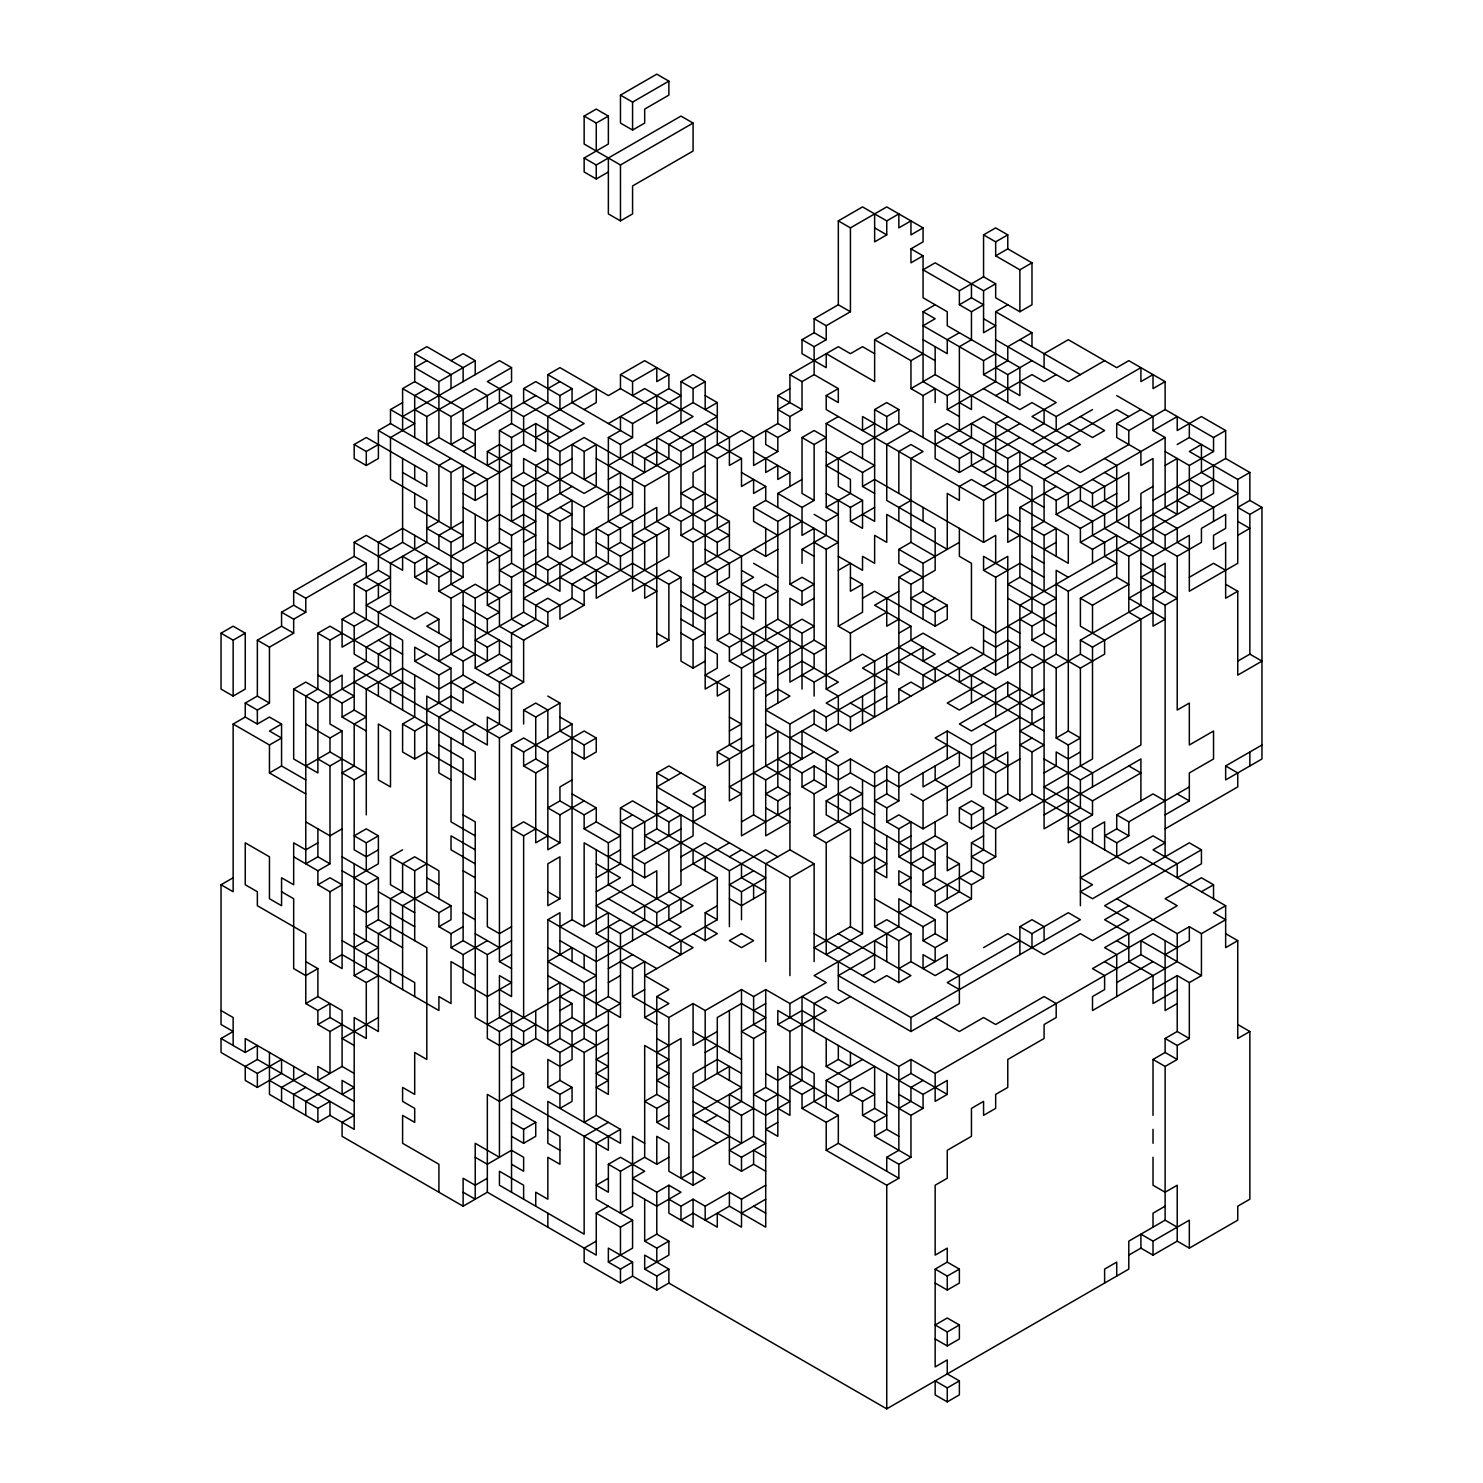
<?xml version="1.0" encoding="UTF-8"?>
<svg xmlns="http://www.w3.org/2000/svg" width="1483" height="1483" viewBox="0 0 1483 1483"><rect width="100%" height="100%" fill="white"/><g stroke="black" fill="none" stroke-linecap="round" stroke-linejoin="round"><path stroke-width="1.5" d="M608.364 158.014L608.364 213.904L620.469 220.893L632.574 213.904L632.574 185.95L693.08 151.025L693.08 123.07L620.469 164.984L584.154 144.036L584.154 116.082L596.259 109.093L608.364 116.082L608.364 144.036L584.154 158.014L584.154 171.972L596.259 178.961L608.364 171.972M620.469 95.116L656.784 74.15L668.87 81.139L668.87 95.116L644.679 109.093L644.679 123.07L632.574 130.059L620.469 123.07L620.469 95.116L632.574 102.105L668.87 81.139M584.154 116.082L596.259 123.07L608.364 116.082M584.154 158.014L596.259 165.002L680.975 116.082L693.08 123.07M402.597 430.533L402.597 388.602L414.702 381.613L414.702 353.658L426.807 346.67L463.122 367.636L463.122 381.613M426.807 360.647L414.702 367.636L438.912 381.613L475.227 360.647L475.227 374.624M451.017 360.647L463.122 353.658L475.227 360.647M463.122 605.231L487.332 619.208L499.437 612.219L487.332 605.231L487.332 479.454L390.492 423.545L390.492 409.568L402.597 402.579M426.807 388.602L414.702 395.59L414.702 437.522M390.492 423.545L378.387 430.533L378.387 458.488L366.282 465.477L354.196 458.488L354.196 444.511L366.282 437.522L426.807 472.465L426.807 486.443L402.597 472.465M402.597 416.556L499.437 360.647L511.542 367.636L511.542 381.613L451.017 416.556L402.597 388.602M354.196 444.511L366.282 451.499L378.387 444.511M414.702 409.568L426.807 416.556L475.227 388.602L487.332 395.59L487.332 409.568M511.542 367.636L487.332 381.613L511.542 395.59L511.542 423.545L559.944 451.499L559.944 493.431L584.154 507.408L620.469 486.443L632.574 493.431L608.364 507.408M499.437 472.465L438.912 437.522L426.807 444.511L426.807 416.556M511.542 395.59L463.122 423.545L475.227 430.533L535.734 395.59M572.049 430.533L523.629 402.579L523.629 388.602L535.734 381.613L559.944 395.59L572.049 388.602L572.049 402.579L632.574 437.522L632.574 423.545L620.469 416.556L620.469 430.533L608.364 437.522L608.364 521.386L620.469 528.374L620.469 542.352L632.574 549.322M499.437 388.602L499.437 402.579L523.629 416.556L547.839 402.579L547.839 374.624L559.944 367.636L608.364 395.59L620.469 388.602L656.784 409.568M463.122 451.499L475.227 444.511L463.122 437.522L451.017 444.511L451.017 416.556M547.839 388.602L559.944 381.613M838.321 220.893L850.426 227.881L850.426 311.745L826.216 325.722L826.216 339.7L814.13 332.711L814.13 318.734L838.321 304.757L838.321 220.893L862.531 206.916L886.741 220.893L898.846 213.904L898.846 227.881L910.951 220.893L910.951 234.87L923.056 227.881L923.056 241.859L910.951 248.847L910.951 262.825L923.056 255.836L923.056 297.768L947.266 311.745L947.266 325.722L1019.878 367.654L1019.878 395.59L983.563 374.624L983.563 360.666L923.056 325.722L935.161 318.734L923.056 311.745L923.056 381.613L947.266 395.59L959.371 388.602M451.017 458.488L438.912 465.477L438.912 521.386L426.807 528.374L451.017 542.333L463.122 535.344L414.702 507.408L414.702 493.431M487.332 563.299L511.542 549.322L499.437 542.333L499.437 430.533L511.542 423.545M850.426 227.881L886.741 206.916L923.056 227.881M378.387 430.533L451.017 472.465L463.122 465.477L463.122 549.322M523.629 416.556L523.629 444.511L487.332 465.477L487.332 451.499L499.437 444.511L511.542 451.499M499.437 430.533L511.542 437.522L535.734 423.545L559.944 437.522M620.469 388.602L620.469 374.624L644.679 360.666L668.87 374.624L668.87 388.602L680.975 395.59L632.574 423.545M305.776 779.928L281.566 765.951L281.566 724.038L269.461 717.049L257.356 724.038L245.251 717.049L245.251 703.072L257.356 696.083L257.356 640.174L281.566 626.197L281.566 612.219L293.671 605.231L293.671 591.254L354.196 556.31L354.196 542.352L366.282 535.363L390.492 549.322M475.227 472.465L463.122 479.454L475.227 486.443L511.542 465.477L487.332 451.499M535.734 437.522L547.839 430.533M584.154 409.568L596.259 402.579L596.259 388.602L547.839 416.556L547.839 472.465L523.629 486.443L523.629 612.219L475.227 640.174L487.332 647.163L499.437 640.174L499.437 654.151L475.227 668.129L475.227 598.242L451.017 584.265L451.017 542.333M620.469 374.624L632.574 381.613L656.784 367.654L656.784 381.613L668.87 374.624M886.741 220.893L886.741 234.87L874.636 241.859L874.636 213.904M221.041 633.185L233.146 626.197L245.251 633.185L245.251 689.094L233.146 696.083L221.041 689.094L221.041 633.185L233.146 640.174L245.251 633.185M547.839 444.511L584.154 423.545L523.629 388.602M293.671 591.254L305.776 598.242L366.282 563.299L366.282 577.276L390.492 591.254L366.282 605.231L438.912 647.163L451.017 640.174L426.807 626.197L438.912 619.208L438.912 633.185M378.387 556.31L402.597 542.352L463.122 577.276L463.122 563.299L499.437 542.333M463.122 493.431L475.227 500.42L487.332 493.431M620.469 500.42L572.049 472.465L547.839 486.443L523.629 472.465L511.542 479.454L523.629 486.443M559.944 451.499L584.154 437.522L644.679 472.465L644.679 458.488L656.784 451.499M608.364 423.545L668.87 388.602M680.975 423.545L680.975 381.613L693.08 374.624L705.185 381.613L705.185 409.568L717.29 402.579L717.29 444.511L741.5 458.488L741.5 486.443L753.605 479.454L753.605 493.431L765.71 486.443L765.71 500.42L838.321 542.352L826.216 549.34L814.13 542.352M281.566 612.219L293.671 619.208L305.776 612.219L305.776 598.242M354.196 584.265L378.387 570.288L390.492 577.276L366.282 591.254L354.196 584.265L354.196 612.219L342.091 619.208L342.091 647.163L378.387 626.197L378.387 612.219L390.492 605.231L390.492 563.299L426.807 542.333L426.807 500.42L390.492 479.454L390.492 437.522L414.702 423.545L390.492 409.568M463.122 521.386L438.912 535.344L438.912 549.322M572.049 458.488L559.944 465.477L547.839 458.488L535.734 465.477L535.734 577.276L523.629 584.265L535.734 591.254M572.049 472.465L572.049 444.511L584.154 451.499L596.259 444.511L596.259 486.443L584.154 493.431L523.629 458.488L523.629 472.465M680.975 381.613L693.08 388.602L705.185 381.613M257.356 640.174L269.461 647.163L293.671 633.185L293.671 619.208M414.702 563.299L426.807 556.31L426.807 584.265L414.702 577.276L414.702 563.299L402.597 556.31L402.597 570.288L354.196 542.352M511.542 507.408L535.734 493.431M608.364 437.522L620.469 444.511L632.574 437.522M572.049 528.374L584.154 535.363L632.574 507.408L632.574 479.454L668.87 458.488L668.87 444.511L717.29 416.556L693.08 402.579L656.784 423.545L656.784 395.59M935.161 360.666L886.741 332.711L874.636 339.7L874.636 381.613L826.216 353.677L826.216 367.654L802.025 353.677L802.025 339.7L814.13 332.711M983.563 276.802L983.563 234.87L995.668 227.881L1007.773 234.87L1007.773 248.847L1031.983 262.825L1031.983 304.757L1019.878 311.745L995.668 297.768L995.668 283.791L983.563 276.802L959.371 290.779L923.056 269.813L935.161 262.825L983.563 290.779L983.563 332.711L995.668 325.722L983.563 318.734M317.881 758.962L329.986 765.951L329.986 863.792L317.881 856.803L305.776 863.792L305.776 696.083L317.881 689.094L317.881 633.185L329.986 626.197L390.492 661.14M414.702 577.276L438.912 563.299M451.017 556.31L475.227 542.333L499.437 556.31L499.437 584.265L511.542 591.254L487.332 605.231M535.734 507.408L572.049 486.443M596.259 472.465L584.154 479.454L584.154 451.499M608.364 465.477L693.08 416.556L644.679 388.602L632.574 395.59L632.574 381.613M802.025 339.7L814.13 346.688L826.216 339.7M983.563 234.87L995.668 241.859L1007.773 234.87M317.881 633.185L329.986 640.174L342.091 633.185M342.091 619.208L354.196 626.197L366.282 619.208L366.282 591.254M426.807 570.288L438.912 577.276L451.017 570.288M499.437 528.374L511.542 535.363L535.734 521.386L523.629 514.397L511.542 521.386L511.542 437.522M608.364 479.454L620.469 472.465L620.469 514.397L632.574 521.386L632.574 591.254L668.87 570.288L680.975 577.276L680.975 661.14L693.08 668.129L705.185 661.14M959.371 528.374L959.371 556.329L971.458 563.299L971.458 619.208L995.668 633.185L1031.983 612.219L1031.983 486.443L1019.878 479.454L983.563 500.42L826.216 409.568L826.216 395.59L838.321 402.579L838.321 388.602L814.13 374.643L802.025 381.613L802.025 409.568L789.92 416.556L777.815 409.568L789.92 402.579L789.92 374.643L838.321 346.688L850.426 353.677L862.531 346.688L874.636 353.677M995.668 241.859L995.668 255.836L1007.773 248.847M438.912 577.276L438.912 591.254L463.122 577.276M523.629 542.333L535.734 535.363L499.437 514.397L487.332 521.386L463.122 507.408M511.542 493.431L559.944 521.386L572.049 514.397L559.944 507.408M656.784 465.477L656.784 437.522L680.975 451.499L717.29 430.533M789.92 416.556L789.92 430.533L777.815 423.545L777.815 395.59L789.92 388.602M923.056 311.745L935.161 304.757M608.364 1206.198L596.259 1213.187L596.259 1255.119L487.332 1192.221L463.122 1206.198L342.091 1136.33L342.091 1122.353L354.196 1115.364L257.356 1059.455L245.251 1066.444L245.251 1080.421L257.356 1087.41L281.566 1073.432L281.566 1059.455L257.356 1073.432L221.041 1052.467L221.041 1038.489L233.146 1031.501L221.041 1024.512L221.041 884.758L233.146 891.746L233.146 724.038L245.251 717.049M245.251 703.072L257.356 710.06L269.461 703.072L269.461 647.163M390.492 647.163L378.387 654.151L378.387 668.129L317.881 703.072L317.881 772.94L293.671 758.962L293.671 689.094L305.776 682.106L342.091 703.072L354.196 696.083L342.091 689.094L342.091 675.117L329.986 682.106L317.881 675.117M438.912 591.254L451.017 598.242L475.227 584.265L499.437 598.242L499.437 626.197L523.629 640.174L547.839 626.197L547.839 612.219L572.049 598.242L584.154 605.231L584.154 591.254L632.574 563.299L668.87 584.265L680.975 577.276M559.944 563.299L559.944 591.254L511.542 563.299L499.437 570.288L511.542 577.276L547.839 556.31L572.049 570.288M523.629 556.31L535.734 549.322M596.259 458.488L644.679 486.443L741.5 430.533L753.605 437.522L753.605 465.477L777.815 451.499L777.815 437.522L789.92 430.533M959.371 304.757L971.458 297.768L983.563 304.757L971.458 311.745L959.371 304.757L959.371 290.779M983.563 290.779L995.668 283.791M995.668 255.836L1019.878 269.813L1031.983 262.825M305.776 765.951L329.986 751.974L366.282 772.94L354.196 779.928L342.091 772.94L354.196 765.951L354.196 724.038L366.282 717.049L354.196 710.06L354.196 668.129L366.282 661.14L366.282 647.163L390.492 633.185L390.492 675.117M475.227 598.242L499.437 584.265M547.839 542.333L559.944 549.322L572.049 542.333M705.185 465.477L693.08 472.465L693.08 486.443L717.29 500.42L680.975 521.386L668.87 514.397L668.87 472.465L632.574 451.499L632.574 465.477M705.185 451.499L717.29 458.488L777.815 423.545M826.216 395.59L838.321 388.602M281.566 724.038L269.461 731.026L281.566 738.015L269.461 744.985L233.146 724.038M535.734 563.299L547.839 570.288L572.049 556.31L608.364 577.276M547.839 612.219L523.629 598.242L596.259 556.31L596.259 528.374L608.364 535.363L656.784 507.408L656.784 521.386L668.87 528.374L668.87 556.31L596.259 598.242L596.259 570.288M693.08 486.443L680.975 493.431L693.08 500.42L705.185 493.431M741.5 458.488L729.395 465.477L729.395 437.522L705.185 423.545M874.636 339.7L910.951 360.666L923.056 353.677M959.371 332.711L947.266 339.7L947.266 353.677L923.056 339.7M947.266 395.59L947.266 409.568L995.668 381.613L995.668 311.745L1007.773 304.757M451.017 779.928L438.912 772.94L438.912 717.049L451.017 710.06L451.017 668.129L414.702 647.163L414.702 661.14L426.807 654.151M608.364 549.322L620.469 542.352M717.29 514.397L705.185 521.386L680.975 507.408L632.574 535.363L644.679 542.352L644.679 570.288M802.025 437.522L814.13 430.533L826.216 437.522L814.13 444.511L802.025 437.522L802.025 493.431L814.13 500.42L814.13 444.511M814.13 514.397L826.216 521.386L838.321 514.397L826.216 507.408L826.216 423.545L838.321 416.556M342.091 703.072L342.091 717.049L354.196 710.06M402.597 682.106L390.492 689.094L390.492 703.072M487.332 647.163L487.332 661.14L463.122 647.163L438.912 661.14L438.912 647.163M596.259 542.352L620.469 556.31L668.87 528.374M862.531 514.397L874.636 521.386L874.636 409.568L886.741 402.579L898.846 409.568L898.846 423.545L862.531 444.511L862.531 458.488M910.951 360.666L910.951 388.602L935.161 374.624L1068.298 451.499L1080.403 444.511L1031.983 416.556L1056.193 402.579L1019.878 381.613M269.461 744.985L269.461 772.94L281.566 765.951M305.776 724.038L329.986 738.015L342.091 731.026L342.091 968.603L329.986 961.614L329.986 891.746L317.881 884.758L317.881 870.781L293.671 856.803M414.702 661.14L438.912 675.117L451.017 668.129M451.017 598.242L451.017 654.151L463.122 661.14L475.227 654.151M680.975 521.386L680.975 535.363L693.08 528.374L717.29 542.333L729.395 535.344L717.29 528.374L717.29 458.488M789.92 486.443L789.92 472.465L777.815 479.454L777.815 465.477L765.71 472.465L765.71 458.488M874.636 423.545L862.531 430.533L862.531 416.556L886.741 430.533L886.741 416.556L874.636 409.568M886.741 416.556L898.846 409.568M910.951 388.602L923.056 395.59L935.161 388.602L935.161 402.579M983.563 360.666L995.668 353.677M1031.983 346.688L1031.983 332.711L1007.773 346.688L1007.773 360.666L983.563 374.624M499.437 696.083L463.122 675.117L438.912 689.094L402.597 668.129L366.282 689.094L366.282 814.871M584.154 605.231L559.944 619.208L559.944 605.231L547.839 598.242L535.734 605.231L535.734 619.208L511.542 633.185L511.542 675.117L499.437 682.106L499.437 724.038L487.332 731.008M680.975 535.363L693.08 542.352L729.395 521.386L729.395 549.34L693.08 570.288L705.185 577.276L802.025 521.386M777.815 535.344L753.605 521.386L753.605 507.408L765.71 500.42M777.815 507.408L777.815 493.431L802.025 479.454M329.986 765.951L342.091 758.962M354.196 682.106L475.227 751.974L475.227 779.928L426.807 751.974L414.702 758.962L402.597 751.974L402.597 724.038L414.702 717.049L414.702 675.117M426.807 710.06L451.017 696.083L463.122 703.072L463.122 689.094L475.227 682.106M487.332 675.117L511.542 661.14L499.437 654.151M910.951 430.533L886.741 444.511L886.741 500.42L935.161 528.374L935.161 570.288L910.951 584.265L898.846 577.276L898.846 675.117L886.741 668.129M995.668 367.654L1007.773 374.624L1031.983 360.666M402.597 724.038L414.702 731.008L426.807 724.038M753.605 507.408L777.815 521.386L789.92 514.397L789.92 584.265L802.025 591.254L814.13 584.265L802.025 577.276L789.92 584.265M777.815 493.431L802.025 507.408L814.13 500.42M826.216 451.499L862.531 472.465L874.636 465.477L850.426 451.499L826.216 465.477L850.426 479.454L850.426 493.431L826.216 507.408M1019.878 423.545L983.563 444.511L983.563 458.488L959.371 472.465L935.161 458.488L935.161 430.533L947.266 423.545L1007.773 458.488L1019.878 451.499L1019.878 479.454M995.668 395.59L1031.983 374.624L1044.088 381.613L1056.193 374.624M475.227 668.129L511.542 689.094L523.629 682.106L523.629 640.174M862.531 472.465L862.531 486.443L874.636 479.454L983.563 542.352L995.668 535.363L995.668 563.299M935.161 444.511L983.563 416.556L1056.193 458.488L1044.088 465.477M475.227 724.038L463.122 731.008L463.122 744.985M693.08 598.242L705.185 591.254L705.185 577.276M753.605 605.231L717.29 584.265L729.395 577.276L729.395 563.299L705.185 549.322M753.605 549.34L765.71 556.329L777.815 549.34M850.426 507.408L862.531 500.42L862.531 528.374L850.426 521.386L850.426 507.408L826.216 493.431M959.371 444.511L971.458 437.522L971.458 423.545L1092.508 493.431L1128.804 472.465L1128.804 500.42L1080.403 528.374L1056.193 514.397L1056.193 500.42L1165.119 437.522L1165.119 507.408L1177.224 514.397L1177.224 458.488L1165.119 465.477M1007.773 416.556L995.668 423.545L995.668 479.454L983.563 486.443M1104.613 360.666L1068.298 381.613L995.668 339.7M221.041 884.758L233.146 877.769M523.629 724.038L523.629 710.06L535.734 703.072L547.839 710.06L547.839 737.996M680.975 591.254L705.185 605.231L729.395 591.254L729.395 633.185L765.71 654.151L765.71 765.951L789.92 779.928M802.025 563.299L802.025 549.34L826.216 535.363L826.216 521.386M850.426 521.386L874.636 507.408M898.846 423.545L959.371 458.488L971.458 451.499L971.458 465.477L1044.088 507.408M317.881 842.826L305.776 849.815L293.671 842.826L293.671 884.758L281.566 877.769L281.566 905.724L269.461 898.735L269.461 856.803L245.251 842.826L245.251 884.758L257.356 891.746L257.356 905.724L305.776 933.678L305.776 1003.546L317.881 1010.535L329.986 1003.546L329.986 1017.523L366.282 1038.489L366.282 982.58L354.196 975.592L354.196 863.792M342.091 828.849L329.986 835.837L305.776 821.86M402.597 989.569L402.597 905.724L426.807 891.746L426.807 696.083L499.437 737.996L511.542 731.008L511.542 689.094M523.629 710.06L535.734 717.049L559.944 703.072L559.944 731.008L584.154 744.985L584.154 758.962L596.259 751.974L596.259 737.996L584.154 731.008L547.839 751.974L523.629 737.996L511.542 744.985L511.542 996.557L499.437 989.569M668.87 584.265L668.87 640.174L656.784 647.163L656.784 535.363L644.679 528.374L644.679 486.443M717.29 612.219L705.185 619.208L680.975 605.231M729.395 605.231L741.5 598.242M910.951 500.42L898.846 507.408L898.846 521.386M995.668 451.499L1019.878 437.522M1031.983 430.533L1044.088 423.545L1044.088 409.568M983.563 388.602L1019.878 409.568L1031.983 402.579L1056.193 416.556L1140.909 367.654L1140.909 381.613L1153.014 374.624L1153.014 388.602L1165.119 381.613L1165.119 409.568L1213.539 437.522L1225.644 430.533L1225.644 458.488L1153.014 500.42M680.975 633.185L693.08 640.174L705.185 633.185L680.975 619.208M741.5 570.306L753.605 577.276L741.5 584.265L765.71 598.242L777.815 591.254L765.71 584.265L753.605 591.254L753.605 619.208L741.5 612.219M983.563 472.465L995.668 465.477M1031.983 444.511L1092.508 409.568M317.881 870.781L329.986 863.792M378.387 835.837L366.282 828.849L354.196 835.837L366.282 842.826L378.387 835.837L378.387 863.792L354.196 877.769M511.542 744.985L523.629 751.974L572.049 724.038L572.049 919.701L559.944 926.69M693.08 584.265L717.29 598.242L717.29 640.174L729.395 633.185M838.321 570.288L850.426 563.299L850.426 591.254L862.531 584.265L862.531 612.219L838.321 626.197L838.321 500.42M317.881 884.758L329.986 877.769L342.091 884.758L329.986 891.746M378.387 849.815L366.282 856.803L354.196 849.815L354.196 779.928M523.629 765.951L535.734 758.962L547.839 765.951L535.734 772.94L523.629 765.951L523.629 751.974M717.29 640.174L729.395 647.163L777.815 619.208L802.025 633.185L802.025 689.094M765.71 626.197L814.13 654.151L814.13 668.129L789.92 682.106L789.92 598.242L802.025 605.231L814.13 598.242M923.056 577.276L898.846 563.318L898.846 549.34L910.951 542.352L935.161 556.329M1116.718 549.34L1128.804 556.31L1153.014 542.352L1153.014 458.488L1140.909 465.477L1140.909 451.499L1116.718 437.522L1116.718 423.545L1140.909 409.568M438.912 912.712L438.912 926.69L451.017 919.701L451.017 905.724L438.912 912.712L390.492 884.758L390.492 856.803L402.597 849.815M584.154 744.985L596.259 737.996M729.395 647.163L729.395 661.14L802.025 619.208L814.13 626.197L802.025 633.185M1116.718 423.545L1128.804 430.533L1165.119 409.568M342.091 870.781L366.282 884.758L378.387 877.769L378.387 919.701L366.282 926.69L402.597 947.637M729.395 675.117L705.185 689.094L705.185 605.231M729.395 661.14L741.5 668.129L789.92 640.174M862.531 598.242L874.636 591.254L935.161 626.197L947.266 619.208L947.266 605.231L923.056 591.254L910.951 598.242L935.161 612.219L947.266 605.231M898.846 577.276L910.951 570.288M923.056 591.254L923.056 563.318L959.371 542.352M1019.878 577.276L1056.193 598.242L1044.088 605.231L1007.773 584.265L1019.878 577.276L1019.878 507.408L1056.193 486.443M1116.718 395.59L1153.014 416.556L1153.014 430.533L1177.224 416.556L1177.224 430.533L1201.434 416.556L1225.644 430.533M390.492 856.803L414.702 870.781L426.807 863.792M572.049 779.928L559.944 786.917L559.944 800.894L547.839 807.883L559.944 814.871L559.944 842.826L547.839 849.815L547.839 751.974M741.5 751.992L729.395 745.004L729.395 689.094L717.29 696.083L717.29 682.106M765.71 668.129L753.605 675.117L765.71 682.106L753.605 689.094M777.815 661.14L814.13 640.174L826.216 647.163L814.13 654.151M898.846 591.254L874.636 605.231L910.951 626.197L910.951 640.174L935.161 654.151L923.056 661.14L923.056 647.163L826.216 703.072L850.426 717.049L850.426 731.026L983.563 654.151L983.563 626.197M378.387 905.724L366.282 912.712L354.196 905.724M777.815 675.117L802.025 661.14L838.321 682.106L826.216 689.094L826.216 549.34M838.321 626.197L850.426 633.185L886.741 612.219M1019.878 535.363L1007.773 542.352L1007.773 458.488M1056.193 514.397L1080.403 500.42L1104.613 514.397L1104.613 528.374L1153.014 556.31L1189.329 535.363L1189.329 591.254L1237.749 563.299L1237.749 479.454L1189.329 451.499L1201.434 444.511L1201.434 472.465L1237.749 493.431L1165.119 535.363L1153.014 528.374M1177.224 444.511L1189.329 437.522L1213.539 451.499L1213.539 437.522M559.944 842.826L523.629 821.86L511.542 828.849L523.629 835.837L535.734 828.849M559.944 814.871L584.154 800.894M765.71 696.083L777.815 689.094L789.92 696.083L765.71 710.06L789.92 724.038L814.13 710.06L826.216 717.049L886.741 682.106L862.531 668.129L923.056 633.185L959.371 654.151M898.846 619.208L886.741 626.197L886.741 598.242M935.161 598.242L923.056 605.231L923.056 619.208M1007.773 570.288L983.563 556.329L983.563 570.288L1007.773 556.329L1007.773 668.129M1128.804 430.533L1128.804 444.511L1080.403 472.465L1068.298 465.477L1044.088 479.454L1044.088 521.386L1031.983 528.374L1044.088 535.363L1056.193 528.374L1056.193 556.31M1116.718 493.431L1092.508 507.408L1092.508 493.431M305.776 1003.546L317.881 996.557L317.881 968.603L305.776 975.592L293.671 968.603L293.671 898.735L281.566 891.746M329.986 961.614L342.091 954.626L438.912 1010.535L438.912 996.557L451.017 1003.546L451.017 961.614L475.227 975.592M354.196 947.637L366.282 940.648L366.282 884.758M390.492 926.69L378.387 933.678L378.387 1031.501L354.196 1017.523L354.196 1129.342L329.986 1115.364L317.881 1122.353L269.461 1094.398L269.461 1052.467M547.839 835.837L535.734 842.826L535.734 772.94M584.154 814.871L596.259 807.883L596.259 821.86L620.469 835.837L608.364 842.826L584.154 828.849L584.154 814.871L559.944 800.894M559.944 940.648L596.259 961.614L693.08 905.724L668.87 891.746L668.87 849.815L644.679 835.837L656.784 828.849L656.784 772.94L668.87 765.951L705.185 786.917L705.185 814.871L693.08 821.86M729.395 731.026L741.5 724.038L729.395 717.049M802.025 675.117L814.13 682.106L862.531 654.151L874.636 661.14L874.636 717.049L850.426 703.072M898.846 633.185L910.951 626.197M983.563 570.288L995.668 577.276L1019.878 563.299L1044.088 577.276M1044.088 549.34L1056.193 542.352M1153.014 486.443L1140.909 493.431L1140.909 605.231L1080.403 640.174L1080.403 654.151L1056.193 668.129L1031.983 654.151L995.668 675.117L983.563 668.129M1165.119 451.499L1189.329 465.477L1213.539 451.499M584.154 828.849L596.259 821.86M596.259 877.769L620.469 863.792L620.469 807.883L632.574 800.894L668.87 821.86L680.975 814.871L680.975 884.758L632.574 912.712M680.975 772.94L656.784 786.917L693.08 807.883L705.185 800.894L693.08 793.906L705.185 786.917M753.605 745.004L717.29 765.951L717.29 751.974L741.5 738.015M1080.403 528.374L1080.403 542.352L1140.909 507.408M354.196 975.592L366.282 968.603L366.282 954.626L378.387 947.637L354.196 933.678M632.574 814.871L620.469 821.86L632.574 828.849L632.574 884.758L596.259 905.724L680.975 954.626L680.975 940.648M765.71 738.015L777.815 731.026L777.815 786.917L789.92 793.906L777.815 800.894L765.71 793.906L777.815 786.917M1080.403 542.352L1092.508 549.34L1116.718 535.363L1116.718 577.276L1080.403 598.242L1080.403 626.197L1104.613 640.174L1104.613 654.151L1080.403 668.129L1056.193 654.151L1031.983 668.129L1019.878 661.14M1140.909 521.386L1189.329 493.431L1189.329 465.477M1189.329 479.454L1201.434 486.443L1213.539 479.454M221.041 1038.489L245.251 1052.467L257.356 1045.478L257.356 1059.455M366.282 982.58L378.387 975.592M438.912 926.69L451.017 933.66L463.122 926.69M632.574 828.849L668.87 807.883M789.92 738.015L814.13 724.019L814.13 710.06M1237.749 479.454L1249.854 472.465L1249.854 500.42L1261.959 507.408L1261.959 758.981L1225.644 779.928L1225.644 765.951L1261.959 745.004M317.881 1010.535L317.881 1024.512L329.986 1017.523M451.017 933.66L451.017 947.637L463.122 940.648L487.332 954.626L511.542 940.648M608.364 856.803L620.469 849.815M814.13 724.019L826.216 731.026L838.321 724.019L838.321 696.083L826.216 689.094M850.426 717.049L886.741 696.083M898.846 703.072L898.846 689.094L910.951 682.106L923.056 689.094L923.056 675.117L971.458 647.163L995.668 661.14M1056.193 584.265L1068.298 591.254L1116.718 563.299L1104.613 556.31L1104.613 542.352L1092.508 535.363L1092.508 521.386L1068.298 507.408L1068.298 493.431L1019.878 465.477M317.881 1024.512L329.986 1031.501L342.091 1024.512M451.017 947.637L463.122 954.626L487.332 940.648M511.542 926.69L499.437 933.66L487.332 926.69L487.332 898.735L475.227 891.746M559.944 898.735L547.839 905.724L547.839 863.792L559.944 856.803L559.944 898.735L547.839 891.746M680.975 828.849L632.574 856.803L644.679 863.792L693.08 835.837L693.08 807.883M765.71 807.883L789.92 821.86L765.71 835.837L765.71 779.928L814.13 751.974M1019.878 619.208L1031.983 626.197L1056.193 612.219M1249.854 500.42L1237.749 507.408L1249.854 514.397L1261.959 507.408M378.387 1017.523L342.091 1038.489L354.196 1045.478M608.364 1038.489L584.154 1052.467L559.944 1038.489L547.839 1045.478L547.839 919.701L559.944 912.712L559.944 954.626M596.259 891.746L620.469 877.769L596.259 863.792M777.815 758.962L802.025 772.94L814.13 765.951L838.321 779.928L850.426 772.94L874.636 786.917L886.741 779.928L898.846 786.917L959.371 751.974L959.371 765.951L923.056 786.917L923.056 772.94M1031.983 640.174L1044.088 633.185L1056.193 640.174L1044.088 647.163L1031.983 640.174L1031.983 626.197M1080.403 598.242L1092.508 605.231L1128.804 584.265L1116.718 577.276M1104.613 458.488L1116.718 465.477L1116.718 521.386L1177.224 556.31L1201.434 542.352L1201.434 528.374L1225.644 514.397L1225.644 528.374L1213.539 535.363L1213.539 549.34L1225.644 542.352L1225.644 598.242L1237.749 591.254L1237.749 675.117L1261.959 661.14L1249.854 654.151L1237.749 661.14M305.776 1073.432L281.566 1087.41L281.566 1101.387M499.437 737.996L499.437 961.614L511.542 954.626M559.944 1094.398L559.944 1108.376L572.049 1101.387L572.049 1087.41L559.944 1094.398L547.839 1087.41L547.839 1059.455L559.944 1066.444L572.049 1059.455L572.049 1031.501L620.469 1003.546L608.364 996.557L608.364 912.712L584.154 926.671L584.154 842.826L644.679 877.769L656.784 870.781L656.784 898.735M680.975 856.803L705.185 842.826L765.71 877.769L741.5 891.746L729.395 884.758L753.605 870.781M741.5 821.86L753.605 814.871L753.605 633.185M802.025 772.94L802.025 786.917L814.13 779.928L826.216 786.917L826.216 758.962L838.321 751.974L802.025 731.008L802.025 758.962L789.92 751.992L729.395 786.917L741.5 793.906L729.395 800.894L729.395 758.962L717.29 751.974M765.71 724.038L838.321 765.951L850.426 758.962L874.636 772.94L886.741 765.951L898.846 772.94L947.266 744.985M983.563 682.106L947.266 703.072L959.371 710.06L1007.773 682.106L1044.088 703.072L1031.983 710.06L1007.773 696.083L1007.773 682.106M1153.014 584.265L1128.804 598.242L1165.119 619.208L1153.014 626.197L1153.014 556.31M1237.749 535.363L1249.854 528.374L1237.749 521.386M305.776 1087.41L293.671 1094.398L293.671 1108.376M317.881 996.557L342.091 1010.535L342.091 1066.444L317.881 1080.421L317.881 1066.444L329.986 1073.432L329.986 1031.501M680.975 870.781L729.395 842.826M789.92 807.883L741.5 835.837L741.5 668.129M802.025 786.917L814.13 793.906L826.216 786.917M1189.329 577.276L1213.539 563.299L1225.644 570.288M329.986 1087.41L305.776 1101.387L305.776 1115.364M596.259 849.815L596.259 933.66L620.469 919.701M729.395 856.803L741.5 849.815M838.321 933.66L910.951 975.592L898.846 982.58L886.741 975.592L874.636 982.58L814.13 947.637L850.426 926.671L850.426 828.849L826.216 814.871L826.216 800.894L850.426 786.917L862.531 793.906L850.426 800.894L838.321 793.906M1019.878 717.049L971.458 744.985L947.266 731.008L935.161 737.996L971.458 758.962L995.668 744.985M1019.878 689.094L959.371 724.019L971.458 731.008L1044.088 689.094M1080.403 640.174L1092.508 647.163L1153.014 612.219M1165.119 605.231L1177.224 598.242L1140.909 577.276L1165.119 563.299L1165.119 591.254L1153.014 598.242L1165.119 605.231L1165.119 856.803M269.461 1080.421L317.881 1108.376L329.986 1101.387L329.986 1115.364M547.839 919.701L596.259 947.637L608.364 940.648M608.364 926.69L620.469 933.66L644.679 919.701L644.679 905.724M608.364 842.826L608.364 884.758L656.784 912.712L717.29 877.769L717.29 919.701L668.87 947.637M656.784 828.849L729.395 870.781L765.71 849.815L777.815 856.803M487.332 1024.512L511.542 1010.535L511.542 1192.221M547.839 989.569L559.944 982.58L559.944 1038.489M814.13 961.614L814.13 863.792L789.92 849.815L765.71 863.792L765.71 961.614M850.426 828.849L826.216 842.826L814.13 835.837L862.531 807.883L874.636 814.871M898.846 800.894L886.741 793.906L874.636 800.894L886.741 807.883L898.846 800.894L898.846 772.94M463.122 814.871L475.227 821.86L475.227 1017.523L499.437 1031.501L572.049 989.569M572.049 961.614L572.049 947.637L547.839 961.614L584.154 982.58L596.259 975.592L547.839 947.637M608.364 968.603L632.574 954.626M668.87 933.66L680.975 926.69L668.87 919.701L668.87 905.724L632.574 884.758M705.185 926.671L717.29 933.66L705.185 940.648L705.185 912.712L717.29 905.724M1044.088 717.049L1019.878 731.026L1044.088 745.004L1031.983 751.974L1019.878 744.985L1031.983 738.015M463.122 954.626L463.122 982.58L487.332 996.557L511.542 982.58L499.437 975.592L499.437 1017.523L523.629 1031.501L535.734 1024.512M559.944 1010.535L572.049 1003.546L572.049 1017.523L547.839 1031.501L499.437 1003.546M584.154 996.557L596.259 989.569M608.364 982.58L620.469 975.592M620.469 961.614L632.574 968.603L644.679 961.614L644.679 1017.523L656.784 1024.512M656.784 800.894L789.92 877.769L814.13 863.792M886.741 807.883L886.741 821.86L898.846 814.871L923.056 828.849L947.266 814.871L947.266 786.917L935.161 779.928L935.161 765.951M910.951 793.906L923.056 800.894L1007.773 751.974L1007.773 793.906L995.668 800.894M511.542 1052.467L535.734 1038.489L559.944 1052.467L584.154 1038.489L596.259 1045.478M596.259 1003.546L608.364 996.557M886.741 821.86L898.846 828.849L910.951 821.86L910.951 905.724L898.846 912.712M947.266 800.894L971.458 786.917L971.458 744.985M983.563 765.951L995.668 772.94L1019.878 758.962M1056.193 738.015L1068.298 731.026L1080.403 738.015L1068.298 745.004L1056.193 738.015L1056.193 668.129M632.574 968.603L632.574 996.557L644.679 989.569M898.846 842.826L910.951 835.837M1007.773 765.951L983.563 751.974L983.563 793.906L1007.773 807.883L971.458 828.849L959.371 821.86L959.371 807.883L971.458 800.894L983.563 807.883L983.563 849.815L971.458 856.803L983.563 863.792L995.668 856.803L995.668 828.849L983.563 821.86M511.542 1080.421L523.629 1073.432L523.629 1087.41L499.437 1101.387L487.332 1094.398L487.332 1192.221M572.049 1017.523L596.259 1031.501L608.364 1024.512M656.784 1094.398L644.679 1101.387L656.784 1108.376L668.87 1101.387L656.784 1094.398L656.784 996.557L668.87 989.569L644.679 975.592L693.08 947.637L608.364 898.735M898.846 828.849L898.846 856.803L935.161 835.837L935.161 821.86M959.371 807.883L971.458 814.871L983.563 807.883M1044.088 772.94L1056.193 765.951L1056.193 751.974L1068.298 758.962L1080.403 751.974M644.679 1017.523L668.87 1003.546L656.784 996.557M910.951 863.792L923.056 856.803L935.161 863.792L923.056 870.781L898.846 856.803M923.056 856.803L923.056 842.826L935.161 849.815L947.266 842.826L947.266 870.781L959.371 863.792L959.371 891.746L935.161 905.724L935.161 891.746L971.458 870.781L983.563 877.769L983.563 863.792M1007.773 793.906L1019.878 800.894L1031.983 793.906L1031.983 751.974M547.839 1087.41L559.944 1080.421L572.049 1087.41M608.364 1052.467L596.259 1059.455L608.364 1066.444L596.259 1073.432L608.364 1080.421L596.259 1087.41L608.364 1094.398L608.364 1010.535M632.574 996.557L668.87 1017.523L693.08 1003.546L705.185 1010.535L741.5 989.569L753.605 996.557L765.71 989.569L789.92 1003.546L826.216 982.58L814.13 975.592L898.846 926.671L898.846 898.735L935.161 919.682L935.161 933.66L923.056 940.648L923.056 926.671L935.161 919.682M898.846 884.758L910.951 877.769L898.846 870.781L898.846 884.758L910.951 891.746M971.458 870.781L971.458 842.826L983.563 835.837M995.668 828.849L1068.298 786.917L1092.508 800.894L1140.909 772.94L1128.804 765.951M1044.088 758.962L1080.403 779.928L1140.909 745.004L1140.909 619.208L1128.804 612.219L1128.804 556.31M923.056 870.781L923.056 884.758L935.161 877.769L971.458 898.735L971.458 884.758L983.563 877.769M1044.088 814.871L1140.909 758.962L1140.909 800.894M511.542 1122.353L523.629 1129.342L535.734 1122.353L535.734 1136.312L523.629 1143.3L511.542 1136.312M656.784 1052.467L680.975 1038.489L680.975 1178.244L693.08 1171.255L705.185 1178.244L693.08 1185.232L668.87 1171.255L668.87 1143.3L656.784 1136.312L656.784 1164.266L668.87 1157.278M862.531 779.928L862.531 933.66L826.216 954.626L826.216 842.826M874.636 772.94L874.636 926.671L886.741 919.701L910.951 933.66L910.951 961.614L935.161 975.592L947.266 968.603L959.371 975.592L959.371 1003.546L910.951 1031.501L838.321 989.569L838.321 961.614M717.29 1031.501L693.08 1045.478L693.08 1003.546M753.605 1010.535L765.71 1003.546M1092.508 800.894L1092.508 814.871L1068.298 828.849L1128.804 863.792L1140.909 856.803L1225.644 905.724L1225.644 947.637L1237.749 940.648L1237.749 1038.489L1249.854 1031.501L1249.854 1199.209L1237.749 1206.198L1237.749 1220.175L1189.329 1248.13L1177.224 1241.141L1153.014 1255.119L1140.909 1248.13L1128.804 1255.119M487.332 1178.244L475.227 1185.232L463.122 1178.244L463.122 1206.198M559.944 1150.289L547.839 1143.3L547.839 1101.387L620.469 1143.3L620.469 1129.323L596.259 1115.364L584.154 1122.353L584.154 1052.467M705.185 1052.467L717.29 1045.478M874.636 954.626L838.321 975.592L910.951 1017.523L1080.403 919.701L1068.298 912.712L1031.983 933.66L1019.878 926.671L1019.878 954.626M874.636 926.671L898.846 940.648L910.951 933.66M935.161 905.724L947.266 912.712L971.458 898.735M1080.403 835.837L1068.298 842.826L1068.298 745.004M1116.718 814.871L1128.804 821.86L1128.804 835.837L1116.718 842.826L1104.613 835.837L1116.718 828.849L1116.718 814.871L1153.014 793.906L1165.119 800.894M608.364 1122.353L584.154 1136.312L584.154 1234.153L499.437 1185.232L499.437 1171.255L523.629 1185.232L523.629 1199.209M753.605 1108.376L741.5 1115.364L741.5 1143.3L693.08 1115.364L741.5 1087.41L717.29 1073.432L717.29 1017.523L741.5 1003.546L765.71 1017.523L741.5 1031.501L753.605 1038.489L765.71 1031.501L753.605 1024.512L753.605 996.557M935.161 1073.432L935.161 1101.387L947.266 1094.398L947.266 1080.421L923.056 1094.398L777.815 1010.535L777.815 1024.512L802.025 1010.535L898.846 1066.444L910.951 1059.455L935.161 1073.432L1140.909 954.626L1165.119 968.603M862.531 975.592L874.636 968.603L874.636 940.648L886.741 947.637M1128.804 821.86L1189.329 786.917M620.469 1129.323L596.259 1143.3L596.259 1199.209L632.574 1220.175L632.574 1248.13L608.364 1262.107L608.364 1248.13L632.574 1262.107L632.574 1276.084L656.784 1290.062L668.87 1283.073L886.741 1408.85L1128.804 1269.096L1128.804 1241.141L1165.119 1220.175L1177.224 1227.164M777.815 1108.376L789.92 1115.346L789.92 1031.501L826.216 1010.535L802.025 996.557L802.025 1080.421L789.92 1087.41L802.025 1094.398L814.13 1087.41M850.426 996.557L838.321 1003.546L826.216 996.557L814.13 1003.546L814.13 1031.501M898.846 968.603L910.951 961.614M923.056 940.648L935.161 947.637L947.266 940.648L947.266 912.712M1165.119 814.871L1189.329 800.894L1189.329 772.94L1213.539 758.981L1213.539 731.026L1189.329 745.004L1189.329 703.072L1177.224 710.06L1177.224 556.31M656.784 1108.376L656.784 1122.334L668.87 1115.364M1165.119 828.849L1237.749 786.917L1237.749 772.94L1225.644 765.951M608.364 1178.244L596.259 1185.232L608.364 1192.221L608.364 1164.266L620.469 1157.278L644.679 1171.255L632.574 1178.244L656.784 1192.221L668.87 1185.232L680.975 1192.221L656.784 1206.198L632.574 1192.221M983.563 947.637L1007.773 933.66L1044.088 954.626L1080.403 933.66L1092.508 940.648L1128.804 919.701L1104.613 905.724L1201.434 849.815L1201.434 863.792L1177.224 877.769L1177.224 863.792L1153.014 849.815L1165.119 842.826L1153.014 835.837L1080.403 877.769L1092.508 884.758L1080.403 891.746L1092.508 898.735L1189.329 842.826L1201.434 849.815M1019.878 926.671L1031.983 919.701L1044.088 926.671L1044.088 940.648M608.364 1164.266L620.469 1171.255L644.679 1157.278L656.784 1164.266M705.185 1122.353L717.29 1115.364M729.395 1108.376L741.5 1101.387L741.5 989.569M765.71 1171.255L753.605 1164.266L741.5 1171.255L729.395 1164.266L729.395 1094.398L765.71 1115.364L789.92 1101.387L765.71 1087.41L753.605 1094.398L765.71 1101.387L777.815 1094.398M1019.878 940.648L947.266 982.58L959.371 989.569M826.216 1038.489L826.216 1066.444L838.321 1059.455L850.426 1066.444L850.426 1052.467M693.08 1157.278L729.395 1136.312M826.216 1108.376L826.216 1080.421L862.531 1059.455M1128.804 905.724L1104.613 919.701L1128.804 933.66L1128.804 961.614L1153.014 975.592L1153.014 1003.546L1177.224 989.569M753.605 1136.312L729.395 1150.289L741.5 1157.278L765.71 1143.3L753.605 1136.312L753.605 1038.489M777.815 1122.334L765.71 1129.323L777.815 1136.312L777.815 1066.444L838.321 1101.387L862.531 1087.41L874.636 1094.398L862.531 1101.387L850.426 1094.398L850.426 1080.421L826.216 1066.444M802.025 1094.398L802.025 1108.376L826.216 1094.398M826.216 1080.421L838.321 1087.41L874.636 1066.444L874.636 1108.376L886.741 1115.346L874.636 1122.334L862.531 1115.346L862.531 1101.387M596.259 1241.141L584.154 1248.13L584.154 1262.107L620.469 1283.073L632.574 1276.084M596.259 1213.187L620.469 1227.164L632.574 1220.175M1201.434 891.746L1213.539 884.758L1213.539 898.735M668.87 1199.209L680.975 1206.198L693.08 1199.209L705.185 1206.198L729.395 1192.221L741.5 1199.209L765.71 1185.232M802.025 1108.376L826.216 1122.334L838.321 1115.346L838.321 1143.3L898.846 1178.244L898.846 1164.266L886.741 1157.278L886.741 1171.255M898.846 1080.421L910.951 1073.432L910.951 1059.455M644.679 1199.209L644.679 1241.141L656.784 1234.153L668.87 1241.141L668.87 1255.119L644.679 1269.096L644.679 1255.119L668.87 1269.096L668.87 1283.073M862.531 1115.346L874.636 1108.376M923.056 1080.421L910.951 1087.41L910.951 1101.387L898.846 1108.376M1116.718 898.735L1177.224 933.66L1189.329 926.671L1201.434 933.66L1225.644 919.701L1213.539 912.712L1225.644 905.724M608.364 1262.107L620.469 1269.096L632.574 1262.107M644.679 1241.141L656.784 1248.13L668.87 1241.141M765.71 1101.387L765.71 1227.164L729.395 1206.198L705.185 1220.175L705.185 1206.198M826.216 1122.334L826.216 1150.289L838.321 1143.3M1116.718 982.58L1153.014 961.614M1165.119 954.626L1189.329 940.648L1189.329 926.671M741.5 1213.187L765.71 1199.209M874.636 1122.334L874.636 1136.312L886.741 1129.323L898.846 1136.312M886.741 1101.387L910.951 1115.346L923.056 1108.357L923.056 1094.398M644.679 1269.096L656.784 1276.084L668.87 1269.096M1153.014 989.569L1177.224 975.592L1189.329 982.58L1201.434 975.592L1201.434 933.66M886.741 1157.278L898.846 1150.289L898.846 1066.444M898.846 1164.266L910.951 1157.278L910.951 1115.346M1177.224 1003.546L1165.119 1010.535L1165.119 940.648M826.216 1150.289L886.741 1185.232L898.846 1178.244M1153.014 1115.364L1153.014 1059.455L1165.119 1052.467L1165.119 1038.489L1177.224 1031.501L1189.329 1038.489L1189.329 982.58M1165.119 1038.489L1177.224 1045.478L1189.329 1038.489M1153.014 1059.455L1165.119 1066.444L1177.224 1059.455L1177.224 1045.478M959.371 1380.895L947.266 1387.884L935.161 1380.895L935.161 1394.873L947.266 1401.861L959.371 1394.873L959.371 1380.895L947.266 1373.907L947.266 1359.93L935.161 1366.918L935.161 1269.096L947.266 1262.107L959.371 1269.096L959.371 1283.073L947.266 1290.062L935.161 1283.073M935.161 1269.096L947.266 1276.084L959.371 1269.096M959.371 1324.986L947.266 1317.998L935.161 1324.986L947.266 1331.975L959.371 1324.986L959.371 1338.964L947.266 1345.952L935.161 1338.964M1165.119 1206.198L1153.014 1213.187L1153.014 1227.164M1140.909 1248.13L1140.909 1234.153L1153.014 1241.141L1189.329 1220.175L1189.329 1248.13M1165.119 381.613L1128.804 360.666L1116.718 367.654L1068.298 339.7L1044.088 353.677L1044.088 367.654M874.636 227.881L886.741 234.87M910.951 248.847L923.056 255.836M995.668 311.745L1031.983 332.711M1019.878 339.7L1080.403 374.624M1225.644 458.488L1249.854 472.465M1128.804 416.556L1116.718 409.568L1007.773 472.465L935.161 430.533M1153.014 430.533L1165.119 437.522M1080.403 416.556L1104.613 430.533L1092.508 437.522L1068.298 423.545M1177.224 486.443L1213.539 507.408L1213.539 521.386M838.321 304.757L850.426 311.745M1177.224 500.42L1189.329 507.408M1104.613 472.465L1116.718 479.454M814.13 318.734L826.216 325.722M959.371 402.579L971.458 409.568L971.458 395.59M1092.508 479.454L1104.613 486.443L1104.613 500.42L1116.718 507.408M1153.014 514.397L1177.224 528.374L1177.224 542.352L1189.329 549.34M947.266 409.568L959.371 416.556M1225.644 584.265L1237.749 591.254M1044.088 493.431L1056.193 500.42M1140.909 563.299L1165.119 577.276M789.92 374.643L802.025 381.613M1019.878 507.408L1068.298 535.363L1068.298 563.299L1007.773 528.374M1019.878 521.386L1007.773 514.397L995.668 521.386L995.668 493.431L971.458 479.454L959.371 486.443L959.371 500.42L947.266 493.431L947.266 549.34L886.741 514.397L886.741 542.352L874.636 535.363L874.636 563.318L862.531 556.329L862.531 570.306L838.321 556.329M777.815 395.59L802.025 409.568M826.216 423.545L862.531 444.511M1031.983 556.31L1044.088 563.299M1068.298 577.276L1056.193 570.288L1056.193 654.151M705.185 395.59L717.29 402.579M777.815 437.522L765.71 430.533L765.71 444.511L777.815 451.499M862.531 486.443L874.636 493.431M862.531 500.42L838.321 486.443L838.321 458.488M753.605 451.499L789.92 472.465M1007.773 598.242L1056.193 626.197M693.08 430.533L705.185 437.522L705.185 507.408L729.395 521.386M898.846 549.34L923.056 563.318M1080.403 654.151L1092.508 661.14M668.87 430.533L693.08 444.511L693.08 458.488M741.5 472.465L765.71 486.443M1007.773 626.197L1019.878 633.185M547.839 374.624L572.049 388.602M644.679 444.511L680.975 465.477M983.563 640.174L995.668 647.163L1007.773 640.174L1019.878 647.163L959.371 682.106L959.371 668.129M802.025 549.34L814.13 556.329M850.426 577.276L862.531 584.265M414.702 353.658L451.017 374.624L451.017 388.602M947.266 661.14L995.668 689.094L995.668 717.049M1177.224 793.906L1189.329 800.894M729.395 549.34L741.5 556.31L741.5 654.151L753.605 661.14M753.605 563.318L777.815 577.276M898.846 647.163L1044.088 731.026M414.702 381.613L463.122 409.568L463.122 437.522M523.629 444.511L535.734 451.499L535.734 423.545M898.846 661.14L935.161 682.106L935.161 668.129M983.563 724.019L995.668 731.008L995.668 758.962M898.846 689.094L910.951 696.083M1092.508 814.871L1044.088 786.917L1092.508 758.962L1092.508 647.163M1116.718 828.849L1128.804 835.837M1213.539 884.758L1201.434 877.769L1165.119 898.735L1177.224 905.724L1104.613 947.637L1116.718 954.626L1116.718 996.557M741.5 626.197L777.815 647.163L777.815 703.072M1031.983 793.906L1080.403 821.86L1080.403 905.724M596.259 556.31L656.784 591.254L644.679 598.242L644.679 584.265M1225.644 933.66L1237.749 940.648M584.154 577.276L596.259 584.265M705.185 647.163L717.29 654.151L717.29 668.129L705.185 675.117L729.395 689.094M838.321 724.019L850.426 731.008M559.944 577.276L584.154 591.254M656.784 633.185L668.87 640.174M1177.224 947.637L1153.014 933.66L1092.508 968.603L1104.613 975.592L1104.613 989.569L1092.508 996.557L1092.508 1010.535L1177.224 961.614L1177.224 933.66M971.458 842.826L995.668 856.803M1201.434 975.592L1140.909 940.648L1140.909 954.626M463.122 563.299L402.597 528.374L378.387 542.352L378.387 570.288M935.161 835.837L947.266 842.826M1116.718 940.648L1128.804 947.637M523.629 612.219L547.839 626.197M947.266 856.803L959.371 863.792M1237.749 1024.512L1249.854 1031.501M523.629 626.197L511.542 619.208L511.542 577.276M826.216 800.894L850.426 814.871L850.426 800.894M862.531 821.86L910.951 849.815M959.371 877.769L971.458 884.758M1104.613 961.614L1116.718 968.603M753.605 772.94L765.71 779.928M874.636 842.826L886.741 849.815M354.196 556.31L366.282 563.299M463.122 619.208L511.542 647.163M923.056 884.758L935.161 891.746M438.912 619.208L426.807 612.219L414.702 619.208L390.492 605.231M850.426 856.803L862.531 863.792L874.636 856.803L886.741 863.792L874.636 870.781L886.741 877.769L886.741 835.837M499.437 668.129L523.629 682.106M547.839 696.083L559.944 703.072M753.605 814.871L765.71 821.86M1165.119 1052.467L1177.224 1059.455M559.944 717.049L572.049 724.038M656.784 772.94L668.87 779.928M874.636 898.735L923.056 926.671M935.161 933.66L947.266 940.648M354.196 612.219L402.597 640.174L402.597 710.06M378.387 640.174L402.597 654.151M451.017 682.106L499.437 710.06M572.049 751.974L584.154 758.962M293.671 605.231L305.776 612.219M511.542 731.008L487.332 717.049L487.332 744.985L354.196 668.129M850.426 926.671L862.531 933.66M414.702 689.094L354.196 654.151L354.196 626.197M620.469 807.883L644.679 821.86L644.679 849.815M281.566 626.197L293.671 633.185M572.049 793.906L596.259 807.883M717.29 877.769L693.08 863.792L693.08 849.815M814.13 933.66L850.426 954.626M729.395 898.735L741.5 905.724L765.71 891.746L741.5 877.769L741.5 863.792M935.161 1017.523L959.371 1031.501L983.563 1017.523L995.668 1024.512L1044.088 996.557L1056.193 1003.546L1056.193 1017.523L1044.088 1024.512L1044.088 1038.489L1007.773 1059.455L1007.773 1087.41L995.668 1094.398L995.668 1108.376L983.563 1115.346L983.563 1101.387L971.458 1108.376L971.458 1136.312L947.266 1150.289L947.266 1178.244L935.161 1185.232L935.161 1255.119L947.266 1248.13L947.266 1262.107M438.912 744.985L463.122 758.962L463.122 940.648M705.185 912.712L717.29 919.701M293.671 689.094L317.881 703.072M342.091 717.049L366.282 731.026M342.091 731.026L329.986 724.038L329.986 640.174M693.08 933.66L705.185 940.648M257.356 696.083L269.461 703.072M910.951 1073.432L947.266 1094.398M475.227 835.837L451.017 821.86L451.017 737.996M475.227 849.815L451.017 835.837L451.017 849.815L475.227 863.792M777.815 1024.512L789.92 1031.501M898.846 1094.398L923.056 1108.357M572.049 919.682L584.154 926.671M596.259 933.66L656.784 968.603M463.122 870.781L475.227 877.769M269.461 772.94L305.776 793.906M426.807 877.769L438.912 884.758M693.08 1031.501L741.5 1059.455M765.71 1073.432L777.815 1080.421L802.025 1066.444L814.13 1073.432L814.13 1101.387L838.321 1115.346M874.636 1136.312L910.951 1157.278M426.807 891.746L451.017 905.724M463.122 912.712L475.227 919.701M741.5 1073.432L717.29 1059.455L693.08 1073.432L693.08 1185.232M342.091 856.803L378.387 877.769M475.227 933.66L499.437 947.637M547.839 975.592L620.469 1017.523L620.469 933.66M656.784 1038.489L668.87 1045.478M378.387 891.746L414.702 912.712M499.437 961.614L511.542 968.603M559.944 996.557L572.049 1003.546M390.492 912.712L414.702 926.69M741.5 1115.364L693.08 1087.41L729.395 1066.444L729.395 1080.421M378.387 919.701L426.807 947.637L426.807 1059.455L414.702 1052.467L414.702 1094.398L402.597 1087.41L402.597 1101.387L414.702 1108.376L414.702 1122.353L402.597 1115.364L402.597 1143.3L438.912 1164.266L438.912 1192.221M559.944 1024.512L572.049 1031.501M668.87 1087.41L656.784 1080.421L668.87 1073.432L656.784 1066.444L668.87 1059.455L644.679 1045.478L644.679 1157.278M693.08 1101.387L729.395 1122.353M765.71 1157.278L753.605 1150.289L753.605 1164.266M693.08 1129.323L717.29 1143.3M342.091 940.648L414.702 982.58L414.702 996.557M656.784 1122.334L668.87 1129.323L668.87 1017.523M511.542 1066.444L523.629 1073.432M644.679 1143.3L632.574 1136.312L632.574 1206.198L620.469 1213.187L620.469 1171.255M753.605 1206.198L765.71 1213.187M305.776 961.614L317.881 968.603M511.542 1094.398L608.364 1150.289L608.364 1136.312M511.542 1108.376L535.734 1122.353M547.839 1129.342L559.944 1136.312L559.944 1164.266L547.839 1157.278L547.839 1199.209L535.734 1192.221L535.734 1206.198M342.091 1066.444L354.196 1073.432M511.542 1164.266L523.629 1171.255L523.629 1157.278L511.542 1150.289L487.332 1164.266L475.227 1157.278M221.041 1010.535L233.146 1017.523L233.146 1045.478M354.196 1101.387L245.251 1038.489L245.251 1052.467M463.122 1192.221L475.227 1199.209L475.227 1143.3L499.437 1157.278L499.437 1031.501M1249.854 514.397L1249.854 654.151M1249.854 751.992L1249.854 765.951M1213.539 465.477L1213.539 493.431L1019.878 605.231L1019.878 800.894M1201.434 486.443L1201.434 500.42M1189.329 423.545L1189.329 437.522M1177.224 975.592L1177.224 1031.501M1177.224 1241.141L1177.224 1185.232L1165.119 1192.221L1153.014 1185.232L1153.014 1157.278M1165.119 535.363L1165.119 549.34M1165.119 1066.444L1165.119 1220.175M1153.014 1129.323L1153.014 1143.3M1153.014 1241.141L1153.014 1255.119M1128.804 514.397L1128.804 528.374M1116.718 842.826L1116.718 856.803M1116.718 1276.084L1116.718 1262.107L1104.613 1269.096L1104.613 1283.073M1104.613 849.815L1104.613 821.86L1092.508 828.849L1092.508 842.826M1092.508 549.34L1092.508 563.299M1092.508 605.231L1092.508 633.185M1092.508 786.917L1092.508 772.94L1080.403 765.951L1080.403 668.129M1080.403 486.443L1080.403 500.42M1080.403 779.928L1080.403 807.883L1044.088 828.849L1044.088 647.163M1068.298 591.254L1068.298 731.026M1056.193 416.556L1056.193 430.533M1044.088 535.363L1044.088 591.254M1044.088 605.231L1044.088 633.185M1031.983 668.129L1031.983 696.083M1031.983 710.06L1031.983 724.038M1031.983 933.66L1031.983 947.637M1019.878 269.813L1019.878 311.745M1007.773 374.624L1007.773 402.579M995.668 577.276L995.668 675.117M995.668 772.94L995.668 814.871M983.563 500.42L983.563 542.352M971.458 283.791L971.458 297.768M971.458 311.745L971.458 339.7L959.371 346.688L959.371 430.533M971.458 675.117L971.458 703.072M971.458 814.871L971.458 828.849M959.371 458.488L959.371 472.465M947.266 731.008L947.266 758.962M947.266 884.758L947.266 898.735M947.266 968.603L947.266 954.626L923.056 968.603L923.056 954.626L935.161 961.614L935.161 947.637M947.266 1276.084L947.266 1290.062M947.266 1331.975L947.266 1345.952M947.266 1387.884L947.266 1401.861M935.161 346.688L935.161 374.624M935.161 612.219L935.161 626.197M935.161 849.815L935.161 877.769M923.056 395.59L923.056 437.522M923.056 507.408L923.056 521.386M923.056 800.894L923.056 828.849M910.951 542.352L910.951 458.488L923.056 451.499L910.951 444.511L898.846 451.499L898.846 493.431M910.951 584.265L910.951 612.219M910.951 1017.523L910.951 1031.501M898.846 940.648L898.846 982.58M886.741 654.151L886.741 710.06M886.741 765.951L886.741 793.906M886.741 933.66L886.741 961.614M886.741 1073.432L886.741 1129.323M886.741 1185.232L886.741 1408.85M862.531 696.083L862.531 724.038M850.426 633.185L850.426 661.14M850.426 758.962L850.426 772.94M838.321 765.951L838.321 821.86M838.321 1045.478L838.321 1059.455M838.321 1087.41L838.321 1101.387M826.216 717.049L826.216 731.026M814.13 346.688L814.13 374.643M814.13 640.174L814.13 528.374L802.025 535.363L802.025 507.408M814.13 682.106L814.13 696.083M814.13 765.951L814.13 779.928M814.13 793.906L814.13 835.837M802.025 591.254L802.025 605.231M789.92 724.038L789.92 849.815M789.92 877.769L789.92 975.592M789.92 1003.546L789.92 1017.523M777.815 521.386L777.815 619.208M777.815 800.894L777.815 814.871M765.71 528.374L765.71 556.329M765.71 598.242L765.71 640.174M765.71 989.569L765.71 1087.41M753.605 884.758L753.605 898.735M741.5 891.746L741.5 919.701M741.5 1157.278L741.5 1171.255M741.5 1199.209L741.5 1227.164L717.29 1213.187L717.29 1227.164L693.08 1213.187L680.975 1220.175L680.975 1206.198M729.395 870.781L729.395 926.671M729.395 1010.535L729.395 1052.467M729.395 1192.221L729.395 1206.198M717.29 542.333L717.29 556.31M717.29 584.265L717.29 570.288L705.185 563.299L705.185 521.386M705.185 856.803L705.185 870.781M705.185 1010.535L705.185 1080.421M693.08 388.602L693.08 402.579M693.08 500.42L693.08 528.374M693.08 542.352L693.08 626.197M693.08 640.174L693.08 668.129M693.08 1199.209L693.08 1227.164L668.87 1213.187L668.87 1185.232M680.975 451.499L680.975 507.408M680.975 898.735L680.975 912.712M668.87 821.86L668.87 835.837M656.784 912.712L656.784 926.69M656.784 1192.221L656.784 1234.153M656.784 1248.13L656.784 1262.107M656.784 1276.084L656.784 1290.062M644.679 863.792L644.679 877.769M632.574 102.105L632.574 130.059M632.574 926.69L632.574 940.648M620.469 164.984L620.469 220.893M620.469 444.511L620.469 458.488M620.469 556.31L620.469 570.288M620.469 1227.164L620.469 1255.119M620.469 1269.096L620.469 1283.073M608.364 535.363L608.364 563.299L572.049 584.265L572.049 598.242M596.259 123.07L596.259 151.025M596.259 165.002L596.259 178.961M596.259 947.637L596.259 1017.523M596.259 1031.501L596.259 1115.364M584.154 507.408L584.154 563.299M584.154 954.626L584.154 968.603M584.154 982.58L584.154 1038.489M572.049 556.31L572.049 500.42L547.839 514.397L547.839 556.31M559.944 395.59L559.944 409.568M559.944 521.386L559.944 549.322M559.944 1052.467L559.944 1080.421M547.839 486.443L547.839 500.42M547.839 570.288L547.839 584.265M547.839 1213.187L547.839 1227.164M535.734 717.049L535.734 758.962M535.734 1010.535L535.734 1038.489M523.629 835.837L523.629 1017.523M523.629 1031.501L523.629 1045.478L511.542 1038.489L499.437 1045.478L487.332 1038.489L487.332 954.626M523.629 1129.342L523.629 1143.3M511.542 535.363L511.542 563.299M487.332 619.208L487.332 633.185M475.227 430.533L475.227 458.488M475.227 486.443L475.227 500.42M475.227 514.397L475.227 542.333M463.122 591.254L463.122 647.163M463.122 661.14L463.122 675.117M451.017 472.465L451.017 528.374M438.912 381.613L438.912 437.522M438.912 675.117L438.912 703.072M438.912 898.735L438.912 870.781L414.702 856.803L402.597 863.792L402.597 891.746L390.492 898.735L390.492 940.648M414.702 465.477L414.702 479.454M414.702 535.363L414.702 549.322M414.702 731.008L414.702 758.962M414.702 870.781L414.702 940.648M402.597 458.488L402.597 542.352M390.492 968.603L390.492 982.58M378.387 584.265L378.387 598.242M378.387 682.106L378.387 696.083M366.282 451.499L366.282 465.477M366.282 842.826L366.282 870.781M329.986 738.015L329.986 751.974M317.881 828.849L317.881 856.803M317.881 1108.376L317.881 1122.353M293.671 1066.444L293.671 1080.421M257.356 710.06L257.356 724.038M257.356 1073.432L257.356 1087.41M233.146 640.174L233.146 696.083M354.196 1087.41L342.091 1094.398L342.091 1080.421L354.196 1087.41M741.5 933.66L729.395 940.648L741.5 947.637L753.605 940.648L741.5 933.66M390.492 731.026L378.387 724.038L378.387 779.928L390.492 786.917L390.492 731.026"/></g></svg>
